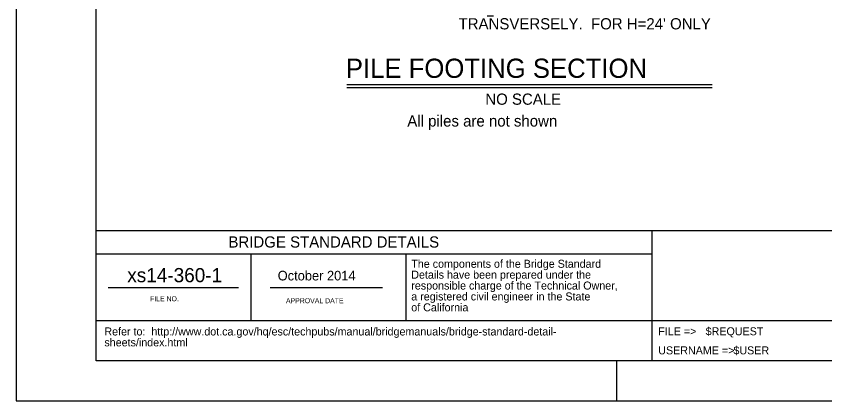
# Model space of a CAD drawing. Extents: x 0 to 2.83, y 0 to 1.83.
# Drawn here: x 0 to 0.842, y 0 to 0.4 of the extents above; entities that cross this region are included whole.
import ezdxf

# ---------------------------------------------------------------- set-up
doc = ezdxf.new("R2010")
doc.units = 0
for name, color, linetype in [('10 Sheet Format', 7, 'Continuous'), ('210 Border', 7, 'Continuous'), ('214 Text and Titles', 7, 'Continuous'), ('216 Rebar', 7, 'Continuous')]:
    doc.layers.add(name, color=color, linetype=linetype)

msp = doc.modelspace()

# ---------------------------------------------------------------- linework, layer by layer
at = {"layer": '10 Sheet Format'}
for p, q in [((0.09588, 0.11804), (0.23142, 0.11804)), ((0.26428, 0.11804), (0.38139, 0.11804))]:
    msp.add_line(p, q, dxfattribs=at)
msp.add_lwpolyline([(0, 0), (2.83333, 0), (2.83333, 1.83333), (0, 1.83333)], close=True, dxfattribs=at)
at = {"layer": '210 Border'}
for p, q in [((0.08333, 0.08333), (0.08333, 1.79167)), ((2.79167, 0.17708), (0.08333, 0.17708)), ((0.66181, 0.17708), (0.66181, 0.04167)), ((0.66181, 0.15274), (0.08333, 0.15274)), ((0.24458, 0.08333), (0.24458, 0.15274)), ((0.40582, 0.15274), (0.40582, 0.08333)), ((0.08333, 0.04167), (0.08333, 0.08333)), ((2.79167, 0.08333), (0.08333, 0.08333)), ((2.79167, 0.04167), (0.08333, 0.04167)), ((0.625, 0.04167), (0.625, 0))]:
    msp.add_line(p, q, dxfattribs=at)
at = {"layer": '214 Text and Titles'}
for p, q in [((0.34424, 0.32927), (0.72466, 0.32927)), ((0.34424, 0.32602), (0.72466, 0.32602))]:
    msp.add_line(p, q, dxfattribs=at)
at = {"layer": '216 Rebar'}
msp.add_line((0.49684, 0.40017), (0.49018, 0.40017), dxfattribs=at)

# ---------------------------------------------------------------- texts
at = {"layer": '10 Sheet Format'}
for s, height, p in [('FILE NO.', 0.005208, (0.13934, 0.10362)), ('APPROVAL DATE', 0.0052083, (0.28087, 0.10154)), ('Refer to:  http://www.dot.ca.gov/hq/esc/techpubs/manual/bridgemanuals/bridge-standard-detail-', 0.0083333, (0.09183, 0.068)), ('FILE =>', 0.008333, (0.66845, 0.0682)), ('$REQUEST', 0.008333, (0.71782, 0.0682)), ('sheets/index.html', 0.0083333, (0.09183, 0.05666)), ('USERNAME =>', 0.0083333, (0.66845, 0.04833)), ('$USER', 0.008333, (0.74672, 0.04833))]:
    msp.add_text(s, height=height, dxfattribs=at).set_placement(p)
at = {"layer": '210 Border'}
for s, height, p in [('BRIDGE STANDARD DETAILS', 0.0116668, (0.22099, 0.15948)), ('The components of the Bridge Standard', 0.0083333, (0.41133, 0.13846)), ('xs14-360-1', 0.014764, (0.11566, 0.12343)), ('October 2014', 0.01, (0.27228, 0.12529)), ('Details have been prepared under the', 0.0083333, (0.41133, 0.12713)), ('responsible charge of the Technical Owner,', 0.0083333, (0.41133, 0.11579)), ('a registered civil engineer in the State', 0.0083333, (0.41133, 0.10445)), ('of California', 0.0083333, (0.41133, 0.09312))]:
    msp.add_text(s, height=height, dxfattribs=at).set_placement(p)
at = {"layer": '214 Text and Titles'}
for s, height, p in [("TRANSVERSELY.  FOR H=24' ONLY", 0.0116667, (0.46057, 0.38655)), ('PILE FOOTING SECTION', 0.0200026, (0.3432, 0.33611)), ('NO SCALE', 0.011667, (0.48841, 0.30812)), ('All piles are not shown', 0.0116667, (0.40721, 0.28544))]:
    msp.add_text(s, height=height, dxfattribs=at).set_placement(p)

doc.saveas('drawing.dxf')
